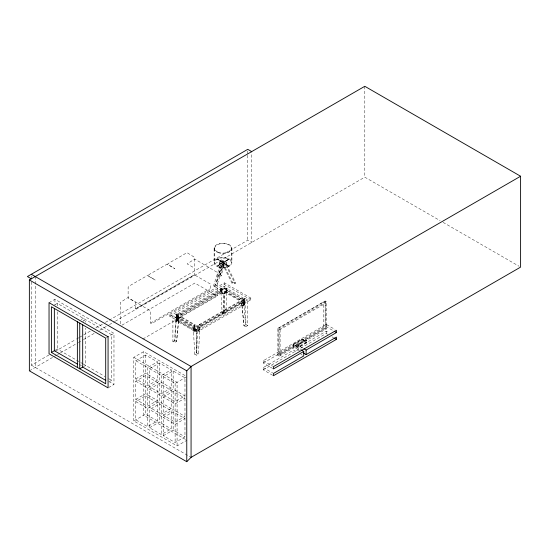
<?xml version="1.0" encoding="UTF-8"?>
<svg xmlns="http://www.w3.org/2000/svg" width="548" height="548" viewBox="0 0 548 548"><rect width="100%" height="100%" fill="white"/><g stroke="black" fill="none" stroke-linecap="round" stroke-linejoin="round"><path stroke-width="0.41" stroke-dasharray="2.74 2.06" d="M227.05 292.31L224.166 293.975L223.831 314.107L222.152 313.134L220.714 288.378L224.166 286.385L227.05 288.049L225.851 312.942L223.831 314.107L223.111 293.18L219.851 291.18L219.851 290.543L221.289 291.372L221.289 292.016M178.463 318.943L176.833 317.682L176.833 314.264L176.353 313.99L172.894 315.984L172.894 341.575L174.579 342.541L175.874 317.039L177.025 316.374L177.216 315.155L222.728 288.878L224.844 288.769L225.995 288.104L244.716 298.913L244.716 302.325L243.565 302.989L224.844 292.18L224.844 288.378L222.728 288.495L221.002 289.488L221.002 293.29L226.283 293.016L226.283 289.214L224.844 288.378M172.894 341.575L174.915 340.411L176.353 318.258L178.751 319.642L176.593 341.377L174.579 342.541M194.746 354.186L196.424 355.159L198.438 353.994L199.876 327.574L199.397 327.293L199.397 330.704L197.479 329.595L196.759 353.022L194.746 354.186L193.54 332.17L193.54 327.903L194.115 327.574L194.115 330.985M175.874 317.039L194.595 327.848L195.746 327.183L197.862 327.074L243.374 300.797L244.333 301.352L244.333 304.763L198.821 331.04L197.862 330.485L195.746 330.595L177.025 319.785L177.216 314.593L178.943 313.6L178.463 320.614L178.943 313.6M242.127 298.331L241.647 305.209L242.127 298.331L243.565 299.16L243.565 302.989M244.333 304.763L243.374 304.209L243.565 299.16M243.374 300.797L243.565 299.578L244.716 298.913M223.022 262.732L228.763 266.109L217.392 258.951L222.892 262.65L217.111 266.033M219.741 276.13L222.207 264.472L221.371 262.677L222.988 262.43L223.817 264.218L221.351 275.877L219.741 276.13L218.905 274.336L221.371 260.958M221.351 275.877L220.522 274.089L222.988 262.43M222.796 261.197C224.118 261.163 221.919 262.334 223.269 261.197M222.789 261.725L223.283 261.725M213.412 286.172L220.145 265.314L222.419 264.006L223.598 264.684L216.864 285.542L214.597 286.857L213.412 286.172L215.686 284.864L222.419 264.006M214.597 286.857L221.33 265.999L223.817 264.218L222.207 264.472M222.796 264.814L223.228 263.883L226.331 264.362L235.53 282.754L235.099 283.686L231.996 283.206L222.796 264.814L225.899 265.294L235.099 283.686M225.899 265.294L226.331 264.362M231.996 283.206L232.427 282.275L223.228 263.883M135.445 308.942L194.485 274.856L194.485 257.293L187.012 252.649L169.099 262.992L167.483 264.431L174.798 268.657L167.332 264.013L149.419 274.349L147.802 275.788L155.118 280.014L147.652 275.377L129.739 285.714L128.122 287.152L128.122 297.961L135.445 302.188L135.445 308.942L194.28 274.747L210.583 284.152L210.583 289.556L151.543 323.642L150.57 323.073L150.57 310.921L127.972 297.543L120.45 302.393L120.45 324.341M228.817 259.17L223.05 262.561L228.9 266.027L223.18 262.636L228.906 259.108L217.2 266.088L216.494 265.643A8.35 4.822 0 0 1 216.666 259.499L217.392 259.06A8.35 4.822 0 0 1 228.817 259.17L217.2 266.088A8.35 4.822 0 0 0 228.626 266.191L229.359 265.759A8.35 4.822 0 0 0 229.523 259.615L228.817 259.053M49.039 302.674L54.944 299.27L113.97 333.348L113.97 384.463L108.805 387.443M55.095 304.633L57.307 303.359L111.607 334.712L111.607 380.374L108.655 382.079M81.063 319.628L83.275 318.354L83.275 320.888M82.686 321.416L85.639 319.717L85.639 322.251M55.828 349.871L57.307 349.021L80.056 362.153M31.332 281.919L31.332 365.153L49.121 354.885M55.053 351.46L75.802 339.479M76.549 339.048L78.768 337.767M79.508 337.335L90.626 330.917M95.818 327.923L102.49 324.074M105.456 322.361L108.415 320.649M109.162 320.224L247.758 240.202L251.69 242.476L251.69 152.447M29.366 370.832L56.766 355.015M57.506 354.583L59.732 353.302M60.472 352.878L77.515 343.034M78.261 342.603L82.707 340.041M83.447 339.609L94.564 333.191M99.75 330.197L108.648 325.06M109.388 324.635L114.573 321.635M115.32 321.21L364.804 177.168L440.119 220.652M121.923 325.183L194.841 283.083L217.282 296.043L217.282 272.404L194.684 259.026L187.163 263.876L194.485 268.102M106.442 337.691L113.97 333.348M150.57 323.073L209.61 288.988M169.729 314.449L224.461 282.85L250.861 298.091L250.861 299.797L196.136 331.396L169.729 316.155L169.729 314.449L196.136 329.691L250.861 298.091M169.729 316.155L224.461 284.556L250.861 299.797M83.426 366.66L85.639 365.379L85.639 328.17M222.728 288.495L222.728 292.29L177.216 318.566L176.257 318.011L176.257 314.6L221.769 288.323L222.728 288.878M221.289 291.372L181.539 314.326L180.1 313.49L180.1 314.134L219.851 291.18M176.353 317.319L175.778 317.648L172.894 315.984M227.05 288.049L226.475 288.378L226.475 291.789L224.166 293.125M176.257 318.011L221.769 291.735L222.728 292.29M181.155 316.765L179.429 317.758L179.429 318.402L193.348 326.437L195.074 325.437L195.074 324.8L181.155 316.765L181.155 317.402L195.074 325.437M239.435 299.831L239.435 299.187L241.168 298.194L241.168 298.831L239.435 299.831L225.516 291.789L225.516 291.152L227.242 290.152L227.242 290.796L224.844 292.18M142.891 338.993L217.282 296.043M177.025 319.785L175.874 320.45L194.595 331.259L195.746 330.595L195.746 326.848L194.307 326.012L194.307 329.766L199.588 329.485L199.588 325.738L194.307 326.012M179.429 318.402L181.155 317.402M175.778 321.06L178.655 319.395L176.593 341.377L174.915 340.411M175.778 321.916L178.655 320.251L178.751 319.642L178.751 318.785L176.353 317.402M133.808 420.946L133.808 357.337L143.644 351.658L185.464 375.798M195.074 324.8L193.348 325.8L193.348 326.437M135.774 360.742L145.61 355.063L157.42 361.879L157.42 380.052L147.583 385.73L135.774 378.915L135.774 360.742L147.583 367.557L157.42 361.879M199.301 324.58L239.051 301.633L240.49 302.462L240.49 303.099L200.746 326.053L199.301 325.217L199.301 324.58L200.746 325.409L200.746 326.053M244.812 298.304L244.237 298.639L244.237 306.229L245.675 326.718L247.696 325.553L247.696 299.968L244.812 298.304L246.011 324.587L247.696 325.553M199.301 325.217L239.051 302.27L240.49 303.099M241.647 301.379L243.374 300.379M195.746 326.848L197.862 326.738L199.588 325.738M222.152 313.134L224.166 311.97L225.851 312.942M197.862 327.074L198.821 327.629L244.333 301.352M193.54 331.314L196.424 329.656M244.237 302.051L241.935 303.38L241.935 304.229L243.997 325.752L245.675 326.718M193.54 332.17L196.424 330.506L197.479 330.451L199.876 331.835M244.812 302.571L241.935 304.229L241.839 304.839L243.997 325.752L246.011 324.587M149.549 368.694L159.386 363.016L171.188 369.832L171.188 388.005L161.352 393.683L149.549 386.867L149.549 368.694L161.352 375.51L171.188 369.832M135.774 378.915L145.61 373.236L157.42 380.052M135.774 399.362L145.61 393.683L157.42 400.499L147.583 406.178L135.774 399.362L135.774 381.189L145.61 375.51L157.42 382.326L157.42 420.946L147.583 426.625L135.774 419.809L135.774 401.636L145.61 395.957L157.42 402.773M149.549 389.142L159.386 383.463L171.188 390.279L171.188 408.452L161.352 414.13L149.549 407.315L149.549 389.142L161.352 395.957L173.161 389.142L184.964 395.957L175.127 401.636L163.318 394.82L163.318 376.647L173.161 370.969L184.964 377.784L184.964 436.852L175.127 442.531L163.318 435.715L163.318 417.542L173.161 411.856L184.964 418.672L175.127 424.358L163.318 417.542M135.774 381.189L147.583 388.005L159.386 381.189L171.188 388.005M163.318 376.647L175.127 383.463L186.93 376.647M277.932 328.293L325.156 301.03L326.334 301.708L326.334 328.971L279.117 356.234L277.932 355.556L277.932 328.293L280.096 329.54L325.348 303.414L325.348 328.403L280.096 354.529L278.131 353.398L278.131 328.403L325.156 301.03L325.156 328.293L277.932 355.556L278.131 353.398L323.382 327.272L326.334 328.971M326.334 301.708L279.117 328.971L279.117 356.234M163.318 397.095L173.161 391.416L184.964 398.225L175.127 403.91L163.318 397.095L163.318 415.268L175.127 422.083L184.964 416.405L173.161 409.589L161.352 416.405L149.549 409.589L149.549 427.762L161.352 434.578L171.188 428.899L171.188 410.726L159.386 403.91L149.549 409.589M135.774 401.636L147.583 408.452L159.386 401.636L171.188 408.452M157.42 420.946L145.61 414.13L133.774 420.967L177.093 445.935L186.93 440.256M272.733 368.489L263.259 363.016L263.259 360.748L326.218 324.395L334.965 329.444M293.523 344.076L301.784 339.308A0.993 0.575 0 0 1 303.154 339.404L306.079 342.158L298.461 346.555L293.687 344.87A0.993 0.575 0 0 1 293.523 344.076L293.523 344.534A0.993 0.575 0 0 0 293.687 345.322L299.078 347.226L306.462 342.973L306.462 340.246L306.079 339.883L298.461 344.288L298.461 346.555M149.549 427.762L159.386 422.083L171.188 428.899M293.523 344.534L301.784 339.76A0.993 0.575 0 0 1 303.154 339.856L306.462 342.973M263.259 363.016L293.557 345.528L300.119 349.309M299.564 350.809L295.92 348.706L295.92 344.165L326.218 326.67L333.506 330.876M298.461 344.288L299.078 344.5L306.462 340.246M272.733 375.305L263.259 369.832L263.259 367.564L293.557 350.069L296.475 351.754M295.92 348.706L326.218 331.211L329.136 332.896M263.259 369.832L326.218 333.485L327.677 334.328M163.318 435.715L173.161 430.036L184.964 436.852M218.905 274.336L220.522 274.089M221.002 289.488L226.283 289.214M224.166 293.975L223.111 294.029L220.714 292.646M232.427 282.275L235.53 282.754M443.072 222.358L519.12 266.266M325.348 303.414L323.382 302.277L323.382 327.272M220.145 265.314L221.33 265.999M332.047 336.849L333.506 337.691M224.844 288.769L243.565 299.578M227.242 290.796L241.168 298.831M215.686 284.864L216.864 285.542M220.714 288.378L221.193 288.659L221.193 292.07M225.516 291.152L244.716 302.325M244.237 306.229L241.839 304.839L241.839 303.989L243.757 305.099L243.757 301.688M295.92 344.165L302.475 347.946M300.845 354.275L302.304 355.118M263.259 360.748L272.733 366.215M180.1 314.134L181.539 314.963L181.539 314.326M176.257 314.6L177.216 315.155M177.025 315.812L178.463 316.648M177.025 316.374L195.746 327.183M263.259 367.564L272.733 373.03M193.54 327.903L196.424 329.567L196.424 355.159M198.438 353.994L196.759 353.022L196.424 330.506M133.808 357.337L177.093 382.326L177.093 445.935M80.789 362.577L82.988 363.851M83.275 364.016L105.004 376.558M108.675 378.675L111.607 380.374M79.296 364.441L81.508 365.721M108.805 381.483L113.97 384.463M185.464 439.407L143.644 415.268L143.644 351.658M31.332 365.153L191.067 457.375M223.05 262.561L217.392 258.951M217.255 259.033L223.022 262.615M364.804 86.296L364.804 177.168M326.218 324.395L326.218 326.67M326.218 331.211L326.218 333.485M306.079 339.883L306.079 342.158M303.154 339.404L303.154 339.856M301.784 339.308L301.784 339.76M299.078 344.5L299.078 347.226M293.687 344.87L293.687 345.322M293.557 345.528L293.557 350.069M293.324 344.418L293.324 344.87M280.096 329.54L280.096 355.666M247.758 151.029L247.758 154.42M247.758 155.269L247.758 240.202M239.051 301.633L239.051 302.27M231.907 248.073L231.907 262.389M231.352 248.086L231.352 262.403M226.427 262.711L226.427 264.431A3.425 1.973 0 0 1 221.173 266.013A3.425 1.973 0 0 1 221.426 262.595A3.425 1.973 0 0 1 226.427 264.431M225.995 288.104L225.995 291.515M224.461 282.85L224.461 284.556M224.166 286.385L224.166 311.97M222.988 260.711L223.009 264.348M221.769 288.323L221.769 291.735M219.59 262.54L219.59 264.259M214.672 248.539L214.672 262.855M214.117 248.559L214.117 262.869M198.821 327.629L198.821 331.04M197.862 326.738L197.862 330.485M196.136 329.691L196.136 331.396M194.595 327.848L194.595 331.259M177.216 314.593L177.216 318.566M176.353 313.99L176.353 320.731M175.127 383.463L175.127 401.636M175.127 403.91L175.127 422.083M175.127 424.358L175.127 442.531M173.161 370.969L173.161 389.142M173.161 391.416L173.161 409.589M173.161 411.856L173.161 430.036M161.352 375.51L161.352 393.683M161.352 395.957L161.352 414.13M161.352 416.405L161.352 434.578M159.386 363.016L159.386 381.189M159.386 383.463L159.386 422.083M147.583 367.557L147.583 385.73M147.583 388.005L147.583 406.178M147.583 408.452L147.583 426.625M145.61 355.063L145.61 373.236M145.61 375.51L145.61 393.683M145.61 395.957L145.61 414.13M57.307 303.359L57.307 305.894M57.307 311.812L57.307 349.021M54.944 299.27L54.944 305.229M35.271 276.548L35.271 367.427M31.332 275.98L31.332 277.672M220.618 261.101L220.33 261.396A3.425 1.973 0 0 0 220.419 263.917L220.721 264.095A3.425 1.973 0 0 0 225.077 264.204L225.687 263.855A3.425 1.973 0 0 0 225.605 261.341L225.303 261.163A3.425 1.973 0 0 0 220.947 261.054L220.618 261.101M218.282 252.286A8.35 4.822 0 0 0 231.331 248.696A8.35 4.822 0 0 0 219.419 243.963A8.35 4.822 0 0 0 218.282 252.286M217.967 252.553A8.905 5.138 0 0 0 231.886 248.717A8.905 5.138 0 0 0 219.179 243.675A8.905 5.138 0 0 0 217.967 252.553M217.967 266.862A8.905 5.138 0 0 0 231.886 263.033A8.905 5.138 0 0 0 219.179 257.985A8.905 5.138 0 0 0 217.967 266.862"/><path stroke-width="0.82" d="M186.765 461.704L186.765 370.832L191.067 366.496L520.6 176.244L520.6 267.116L191.067 457.375L186.765 461.704L29.366 370.832L29.366 279.959L364.804 86.296L520.6 176.244M51.402 352.433L105.702 383.778L105.702 338.116L51.402 306.764L51.402 352.433L55.095 350.302M105.771 380.408L82.686 367.085L79.734 368.783L79.734 323.121M303.208 352.912L306.12 354.597L336.424 337.102L336.424 339.376L273.459 375.723L273.459 373.455L303.763 355.96L303.763 351.419L273.459 368.907L273.459 366.639L336.424 330.286L336.424 332.561L306.12 350.056L303.935 348.788M251.69 151.597L247.758 149.33L27.4 276.548L31.332 278.822M334.232 331.3L336.424 332.561M334.232 338.116L336.424 339.376M300.845 349.734L303.763 351.419M31.332 274.281L191.067 366.496L191.067 457.375M29.366 279.959L186.765 370.832M77.439 364.057L54.355 350.727L54.355 308.442M306.12 350.056L306.12 354.597M82.686 324.8L82.686 367.085M77.371 321.758L77.371 367.42M108.066 336.753L49.039 302.674L49.039 353.796L108.066 387.868L108.066 336.753"/></g></svg>
